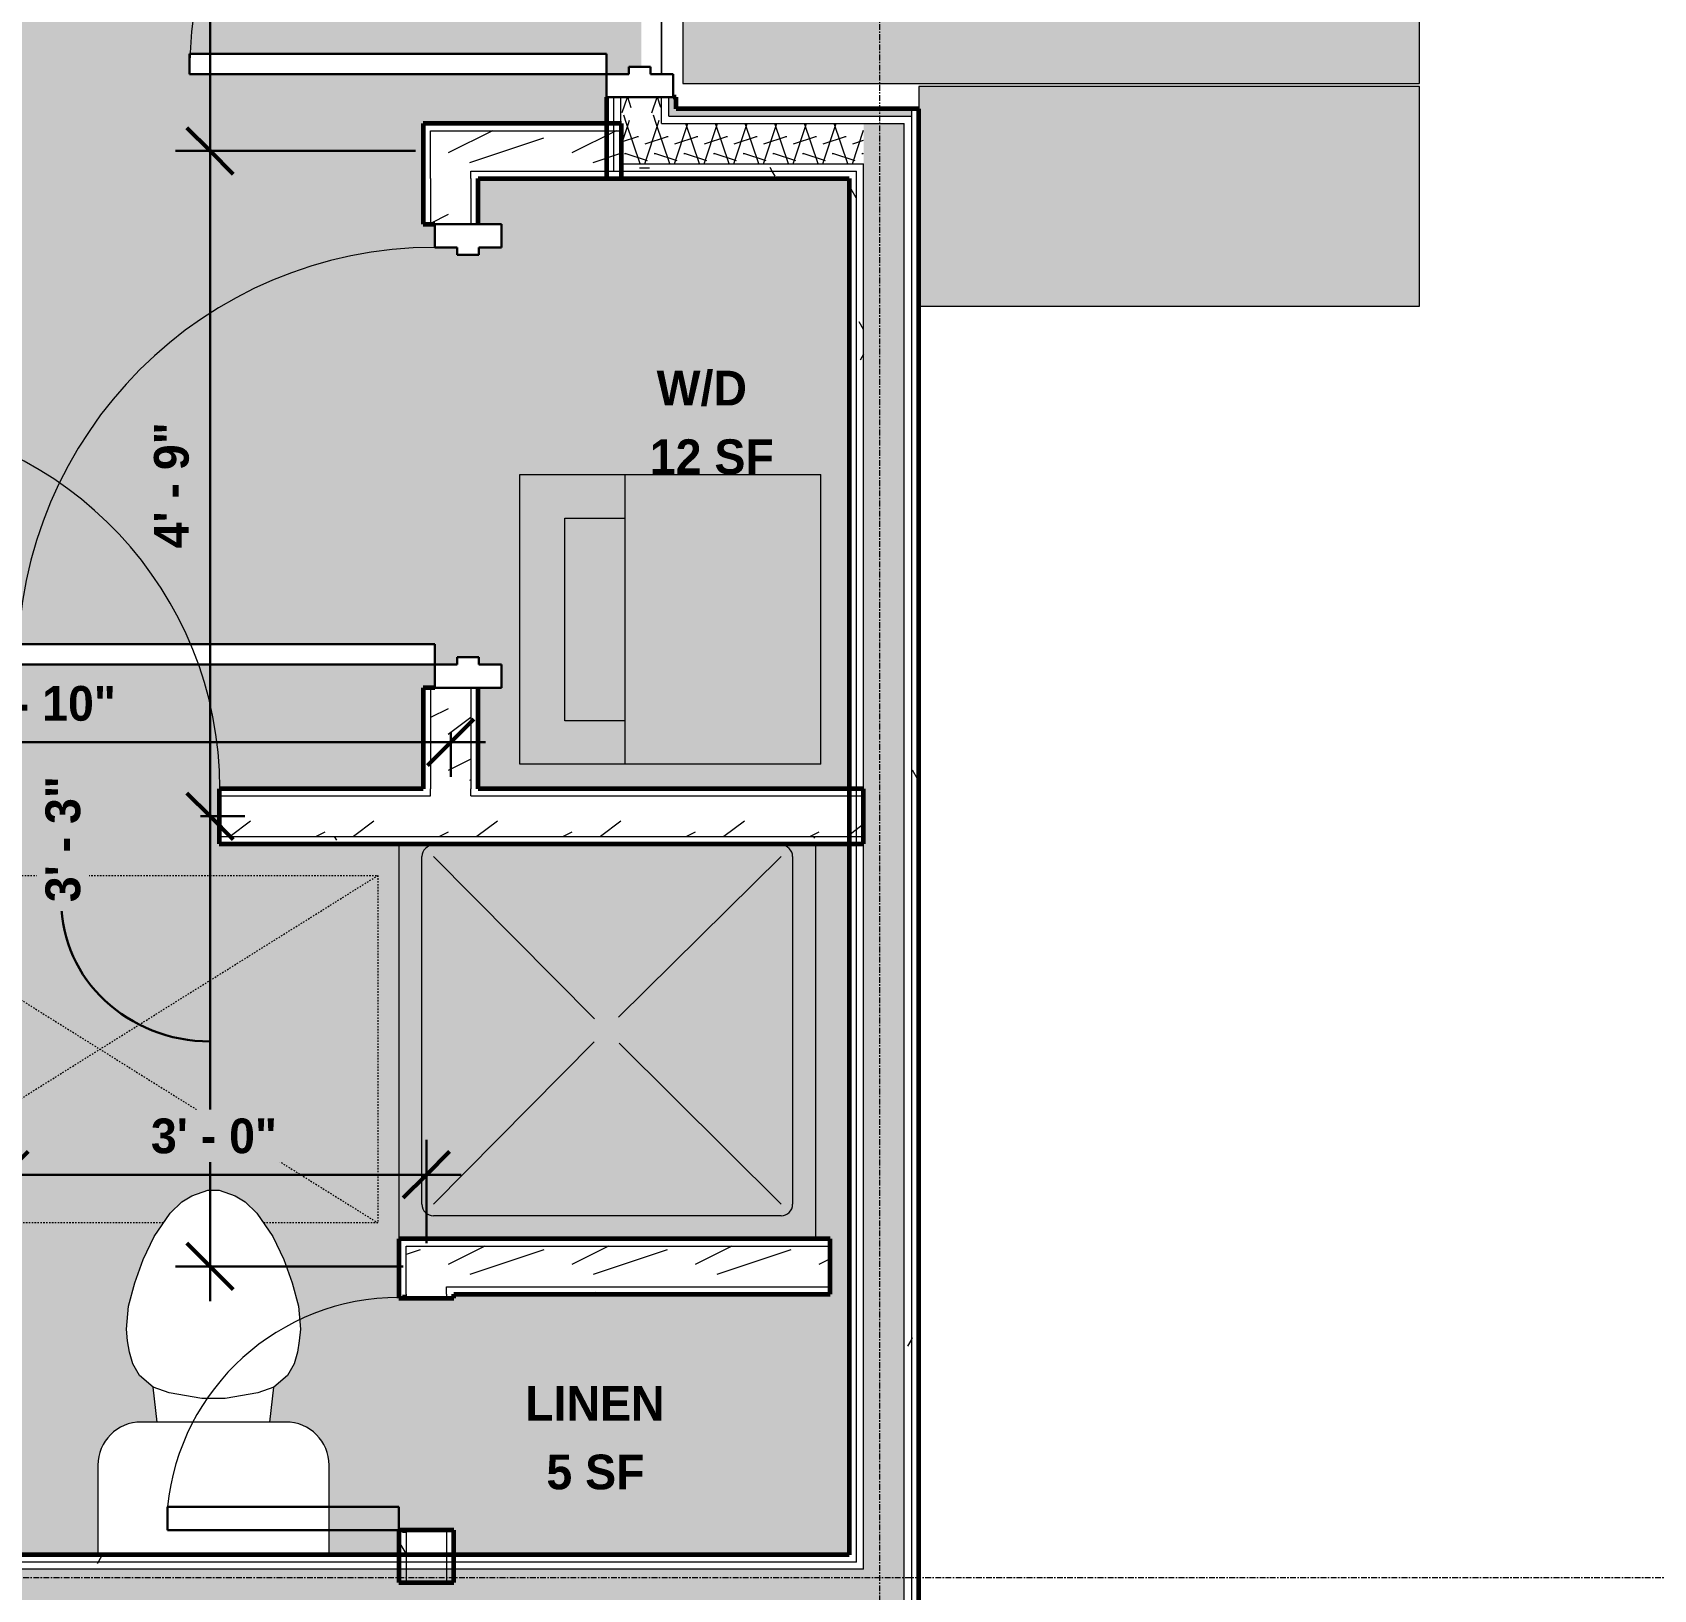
# Model space of a CAD drawing. Header units: inches. Extents: x -4105 to -1989, y 9836 to 11159.
# Drawn here: x -3554.5 to -3414.5, y 10838.2 to 10972.6 of the extents above; entities that cross this region are included whole.
import ezdxf

# ---------------------------------------------------------------- set-up
doc = ezdxf.new("R2010")
doc.units = ezdxf.units.IN
doc.header["$MEASUREMENT"] = 0
doc.linetypes.add('Dash', pattern=[0.25, 0.125, -0.125])
doc.linetypes.add('Grid Line 1_2_', pattern=[0.875, 0.5, -0.125, 0.125, -0.125])
for name, color, linetype, lineweight in [('0-1', 7, 'Continuous', 5), ('0-2', 7, 'Continuous', 9), ('A-ANNO-DIMS-1', 211, 'Continuous', 30), ('A-ANNO-DIMS-64', 211, 'Continuous', 9), ('A-AREA-IDEN', 2, 'Continuous', 9), ('A-AREA-PATT-4', 41, 'Continuous', 9), ('A-DOOR', 31, 'Continuous', 18), ('A-DOOR-1', 31, 'Continuous', 9), ('A-DOOR-2', 31, 'Continuous', 30), ('A-DOOR-FRAM', 31, 'Continuous', 30), ('A-FLOR', 192, 'Continuous', 18), ('A-FLOR-1', 250, 'Continuous', 18), ('A-FLOR-2', 192, 'Continuous', 5), ('A-GENM-HDLN', 13, 'Dash', 9), ('A-WALL', 113, 'Continuous', 18), ('A-WALL-2', 113, 'Continuous', 60), ('A-WALL-PATT-1', 111, 'Continuous', 9), ('I-WALL', 2, 'Continuous', 18), ('I-WALL-1', 2, 'Continuous', 5), ('I-WALL-2', 2, 'Continuous', 60), ('P-SANR-FIXT', 6, 'Continuous', 9), ('S-GRID-1', 1, 'Grid Line 1_2_', 9)]:
    doc.layers.add(name, color=color, linetype=linetype, lineweight=lineweight)
doc.styles.add('Century Gothic_B', font='GOTHICB.TTF', dxfattribs={"height": 3})
doc.dimstyles.new('OD_-_HS_-__1__Tol__', dxfattribs={"dimscale": 12, "dimtxt": 3.132505, "dimasz": 0.333333, "dimexe": 0.25, "dimexo": 0.166667, "dimgap": 0.083333, "dimtad": 1, "dimdec": 0, "dimzin": 3, "dimdsep": 46, "dimlunit": 4, "dimtxsty": 'Century Gothic_B', "dimblk1": 'OBLIQUE', "dimblk2": 'OBLIQUE', "dimsah": 1, "dimcen": 0.09, "dimdle": 0.25, "dimazin": 0, "dimtfac": 1, "dimtdec": 4, "dimtix": 1, "dimtmove": 0, "dimatfit": 3, "dimfxl": 1, "dimtvp": 1, "dimtfill": 1, "dimfrac": 2, "dimtolj": 1, "dimtzin": 0, "dimlwd": 30, "dimlwe": 30, "dimarcsym": 2})
doc.dimstyles.new('OD_-_HS_-__1__Tol___1', dxfattribs={"dimscale": 12, "dimtxt": 3.132505, "dimasz": 0.333333, "dimexe": 0.25, "dimexo": 0.166667, "dimgap": 0.083333, "dimtad": 1, "dimdec": 0, "dimzin": 3, "dimdsep": 46, "dimlunit": 4, "dimtxsty": 'Century Gothic_B', "dimblk1": 'OBLIQUE', "dimblk2": 'OBLIQUE', "dimsah": 1, "dimcen": 0.09, "dimdle": 0.25, "dimazin": 0, "dimtfac": 1, "dimtdec": 4, "dimtix": 1, "dimtmove": 1, "dimatfit": 3, "dimfxl": 1, "dimtvp": 1, "dimtfill": 1, "dimfrac": 2, "dimtolj": 1, "dimtzin": 0, "dimlwd": 30, "dimlwe": 30, "dimarcsym": 2})
pattern_1 = [(0, (0, -1194), (20.48, 5.12), [0.845, -14.515, 0.845, -14.515, -81.92]), (0, (0, -1194), (20.48, 5.12), [-30.72, 0.845, -29.875, 0.845, -14.515, -35.84]), (0, (0, -1194), (20.48, 5.12), [-76.8, 0.845, -9.395, 0.845, -24.755]), (120, (7.68, -1191.44), (-14.67405, 15.1762003), [0.845, -14.515, 0.845, -14.515, -81.92]), (120, (7.68, -1191.44), (-14.67405, 15.1762003), [-30.72, 0.845, -29.875, 0.845, -14.515, -35.84]), (120, (7.68, -1191.44), (-14.67405, 15.1762003), [-76.8, 0.845, -9.395, 0.845, -24.755]), (240, (10.24, -1181.2), (-5.80595, -20.2962003), [0.845, -14.515, 0.845, -14.515, -81.92]), (240, (10.24, -1181.2), (-5.80595, -20.2962003), [-30.72, 0.845, -29.875, 0.845, -14.515, -35.84]), (240, (10.24, -1181.2), (-5.80595, -20.2962003), [-76.8, 0.845, -9.395, 0.845, -24.755])]
pattern_2 = [(216.87, (4.265, -1183.338), (31.9871619, 21.32545714), [5.331, -47.981]), (206.565, (10.662, -1186.536), (-10.662476, -10.6620098), [11.921, -11.921]), (198.435, (10.662, -1191.868), (-21.32449365, -10.6625869), [6.744, -26.974])]
pattern_3 = [(161.57, (0.32, -1193.68), (-2.560496185, -0.000537386), [0, -18.214, 2.022, 0]), (18.43, (-0.32, -1193.68), (-2.560496185, 0.000537386), [0, -18.214, 2.022, 0]), (108.43, (0.32, -1193.68), (1.27922091, -6.400876726), [6.07, -14.166]), (71.57, (-0.32, -1193.68), (1.27922091, 6.400876726), [6.07, -14.166])]

# ---------------------------------------------------------------- blocks, each defined once
blk = doc.blocks.new('Single-Flush - 32_ x 84_-1372863-ENLARGED FLOOR PLAN - 2ND FLOOR PLAN - WEST')
at = {"layer": 'A-DOOR-1'}
blk.add_arc((16, -2.38), 32.07, 180, 266.4241, dxfattribs=at)
at = {"layer": 'A-DOOR-2'}
for p, q in [((14, -2.38), (14, -34.38)), ((16, -2.38), (14, -2.38)), ((16, -2.38), (16, -34.38)), ((16, -34.38), (14, -34.38))]:
    blk.add_line(p, q, dxfattribs=at)
blk = doc.blocks.new('Stacked Washer and Dryer - 26_x25_ - Private-1352637-ENLARGED FLOOR PLAN - 2ND FLOOR PLAN - WEST')
at = {"layer": 'P-SANR-FIXT'}
blk.add_hatch(color=256, dxfattribs=at).paths.add_polyline_path([(26, -12.5), (26, 12.5), (0, 12.5), (0, -12.5)], flags=0)
for p, q in [((0, 12.5), (26, 12.5)), ((0, 12.5), (0, -12.5)), ((16.90625, 12.5), (16.90625, -12.5)), ((26, 12.5), (26, -12.5)), ((16.90625, 8.75), (22.09375, 8.75)), ((22.09375, 8.75), (22.09375, -8.75)), ((22.09375, -8.75), (16.90625, -8.75)), ((26, -12.5), (0, -12.5))]:
    blk.add_line(p, q, dxfattribs=at)
blk = doc.blocks.new('Door-Passage-Single-Flush - 36_ x 80_-1699788-ENLARGED FLOOR PLAN - 2ND FLOOR PLAN - WEST')
at = {"layer": 'A-DOOR-1'}
blk.add_arc((18, -1.625), 36, 180, 270, dxfattribs=at)
at = {"layer": 'A-DOOR-2'}
for p, q in [((16.25, -1.625), (18, -1.625)), ((16.25, -37.625), (16.25, -1.625)), ((18, -1.625), (18, -37.625)), ((18, -37.625), (16.25, -37.625))]:
    blk.add_line(p, q, dxfattribs=at)
at = {"layer": 'A-DOOR-FRAM'}
for p, q in [((-20, 4.125), (-18, 4.125)), ((-20, -1.625), (-20, 4.125)), ((-18, 4.125), (-18, 2.1875)), ((18, 4.125), (20, 4.125)), ((18, 2.1875), (18, 4.125)), ((20, 4.125), (20, -1.625)), ((-18, 2.1875), (-17.375, 2.1875)), ((-17.375, 2.1875), (-17.375, 0.3125)), ((17.375, 2.1875), (18, 2.1875)), ((17.375, 0.3125), (17.375, 2.1875)), ((-18, 0.3125), (-18, -1.625)), ((-17.375, 0.3125), (-18, 0.3125)), ((18, 0.3125), (17.375, 0.3125)), ((18, -1.625), (18, 0.3125)), ((-18, -1.625), (-20, -1.625)), ((20, -1.625), (18, -1.625))]:
    blk.add_line(p, q, dxfattribs=at)
blk = doc.blocks.new('Toilet-Domestic-3D - Toilet-Domestic-3D-V31-ENLARGED FLOOR PLAN - 2ND FLOOR PLAN - WEST')
at = {"layer": 'P-SANR-FIXT'}
for p, q in [((-2.74, 11), (-1.87, 11.5)), ((-1.87, 11.5), (-0.5, 12)), ((-0.5, 12), (0.5, 12)), ((0.5, 12), (1.87, 11.5)), ((1.87, 11.5), (2.74, 11)), ((-5.13, 8), (-3.74, 10)), ((-3.74, 10), (-2.74, 11)), ((2.74, 11), (3.74, 10)), ((3.74, 10), (5.13, 8)), ((-6.06, 6), (-5.13, 8)), ((5.13, 8), (6.06, 6)), ((-6.79, 4), (-6.06, 6)), ((6.06, 6), (6.79, 4)), ((-7.33, 1.99), (-6.79, 4)), ((6.79, 4), (7.33, 1.99)), ((-7.5, 0), (-7.33, 1.99)), ((7.33, 1.99), (7.5, 0)), ((-7.41, -1), (-7.5, 0)), ((-7.24, -2), (-7.41, -1)), ((7.41, -1), (7.24, -2)), ((7.5, 0), (7.41, -1)), ((-6.97, -3), (-7.24, -2)), ((7.24, -2), (6.97, -3)), ((-6.4, -4), (-6.97, -3)), ((-5.21, -5), (-6.4, -4)), ((6.4, -4), (5.21, -5)), ((6.97, -3), (6.4, -4)), ((-3.84, -5.5), (-5.21, -5)), ((-4.86, -8.02), (-5.21, -5)), ((-1, -6), (-3.84, -5.5)), ((3.84, -5.5), (1, -6)), ((5.21, -5), (3.84, -5.5)), ((4.86, -8.02), (5.21, -5)), ((1, -6), (-1, -6)), ((6.25, -8.02), (-6.25, -8.02)), ((-9.98, -11.75), (-9.98, -19.48)), ((9.98, -19.48), (9.98, -11.75))]:
    blk.add_line(p, q, dxfattribs=at)
for centre, start, end in [((-6.25, -11.75), 90, 180), ((6.25, -11.75), 0, 90)]:
    blk.add_arc(centre, 3.73, start, end, dxfattribs=at)
blk = doc.blocks.new('Shower Base-3D - 36_ x 36_-V33-ENLARGED FLOOR PLAN - 2ND FLOOR PLAN - WEST')
at = {"layer": 'P-SANR-FIXT'}
for p, q in [((-18, 16.11), (-18, -18)), ((-15, 16), (15, 16)), ((18, -18), (18, 16.11)), ((-16, -15), (-16, 15)), ((-1.12, 1), (-15, 15)), ((0.97, 1.14), (15, 15)), ((16, 15), (16, -15)), ((-1.13, -0.98), (-15, -15)), ((1.01, -1.11), (15, -15)), ((15, -16), (-15, -16))]:
    blk.add_line(p, q, dxfattribs=at)
for centre, start, end in [((-15, 15), 90, 180), ((15, 15), 360, 90), ((-15, -15), 180, 270), ((15, -15), 270, 0)]:
    blk.add_arc(centre, 1, start, end, dxfattribs=at)
blk = doc.blocks.new('Single-Flush - CLOSET-1720256-ENLARGED FLOOR PLAN - 2ND FLOOR PLAN - WEST')
at = {"layer": 'A-DOOR-1'}
blk.add_arc((10, -2.38), 20.07, 180, 264.2799, dxfattribs=at)
at = {"layer": 'A-DOOR-2'}
for p, q in [((8, -2.38), (8, -22.34)), ((10, -2.38), (8, -2.38)), ((10, -2.38), (10, -22.34)), ((10, -22.34), (8, -22.34))]:
    blk.add_line(p, q, dxfattribs=at)
blk = doc.blocks.new('ADA Clearances - 30_x48_-V9-ENLARGED FLOOR PLAN - 2ND FLOOR PLAN - WEST')
at = {"layer": 'A-GENM-HDLN'}
for p, q in [((15, 24), (-15, -24)), ((-15, 24), (15, -24)), ((-15, -5.48), (-15, 24)), ((-15, 24), (15, 24)), ((15, 24), (15, -24)), ((-15, -24), (-15, -14.12)), ((15, -24), (-15, -24))]:
    blk.add_line(p, q, dxfattribs=at)
blk = doc.blocks.new('DIMBLOCK6-ENLARGED FLOOR PLAN - 2ND FLOOR PLAN - WEST')
at = {"layer": 'A-ANNO-DIMS-64', "lineweight": 50, "transparency": 16777216}
for p, q in [((-3539.14, 10904.94), (-3541.14, 10906.94)), ((-3539.14, 10904.94), (-3537.14, 10902.94)), ((-3539.14, 10866.08), (-3541.14, 10868.08)), ((-3539.14, 10866.08), (-3537.14, 10864.08))]:
    blk.add_line(p, q, dxfattribs=at)
at = {"layer": 'A-ANNO-DIMS-64', "lineweight": 30, "transparency": 16777216}
for p, q in [((-3539.97, 10904.94), (-3536.14, 10904.94)), ((-3539.14, 10904.94), (-3539.97, 10904.94)), ((-3539.14, 10863.08), (-3539.14, 10904.94)), ((-3522.47, 10866.08), (-3542.14, 10866.08)), ((-3539.14, 10866.08), (-3522.47, 10866.08))]:
    blk.add_line(p, q, dxfattribs=at)
blk.add_ellipse((-3539.14, 10897.52), major_axis=(12.84, 0), ratio=0.935828, start_param=3.141593, end_param=4.712389, dxfattribs=at)
at = {"layer": 'A-ANNO-DIMS-64', "color": 0, "lineweight": 30, "transparency": 16777216, "insert": (-3553.36, 10897.52), "char_height": 3, "width": 13.425, "attachment_point": 1, "rotation": 90, "line_spacing_factor": 0.984502, "style": 'Century Gothic_B', "bg_fill": 3, "box_fill_scale": 1.25, "bg_fill_color": 256, "bg_fill_true_color": 13158600, "bg_fill_transparency": 0}
blk.add_mtext('3\' - 3"', dxfattribs=at)
blk = doc.blocks.new('_Oblique')
at = {"color": 0, "linetype": 'ByBlock', "lineweight": -2}
blk.add_line((-0.5, -0.5), (0.5, 0.5), dxfattribs=at)
blk = doc.blocks.new('DIMBLOCK7-ENLARGED FLOOR PLAN - 2ND FLOOR PLAN - WEST')
at = {"layer": 'A-ANNO-DIMS-64', "lineweight": 50, "transparency": 16777216}
for p, q in [((-3539.14, 10962.36), (-3541.14, 10964.36)), ((-3539.14, 10962.36), (-3537.14, 10960.36)), ((-3539.14, 10904.94), (-3541.14, 10906.94)), ((-3539.14, 10904.94), (-3537.14, 10902.94))]:
    blk.add_line(p, q, dxfattribs=at)
at = {"layer": 'A-ANNO-DIMS-64', "lineweight": 30, "transparency": 16777216}
for p, q in [((-3521.4, 10962.36), (-3542.14, 10962.36)), ((-3539.14, 10904.94), (-3539.14, 10962.36)), ((-3539.14, 10962.36), (-3521.4, 10962.36)), ((-3539.97, 10904.94), (-3536.14, 10904.94)), ((-3539.14, 10904.94), (-3539.97, 10904.94))]:
    blk.add_line(p, q, dxfattribs=at)
at = {"layer": 'A-ANNO-DIMS-64', "color": 0, "lineweight": 30, "transparency": 16777216, "insert": (-3543.99, 10928.06), "char_height": 3, "width": 13.425, "attachment_point": 1, "rotation": 90, "line_spacing_factor": 0.984502, "style": 'Century Gothic_B', "bg_fill": 3, "box_fill_scale": 1.25, "bg_fill_color": 256, "bg_fill_true_color": 13158600, "bg_fill_transparency": 0}
blk.add_mtext('4\' - 9"', dxfattribs=at)
blk = doc.blocks.new('DIMBLOCK8-ENLARGED FLOOR PLAN - 2ND FLOOR PLAN - WEST')
at = {"layer": 'A-ANNO-DIMS-64', "lineweight": 50, "transparency": 16777216}
for p, q in [((-3539.14, 11033.19), (-3541.14, 11035.19)), ((-3539.14, 11033.19), (-3537.14, 11031.19)), ((-3539.14, 10962.36), (-3541.14, 10964.36)), ((-3539.14, 10962.36), (-3537.14, 10960.36))]:
    blk.add_line(p, q, dxfattribs=at)
at = {"layer": 'A-ANNO-DIMS-64', "lineweight": 30, "transparency": 16777216}
for p, q in [((-3521.35, 11033.19), (-3542.14, 11033.19)), ((-3539.14, 10962.36), (-3539.14, 11033.19)), ((-3539.14, 11033.19), (-3521.35, 11033.19)), ((-3521.4, 10962.36), (-3542.14, 10962.36)), ((-3539.14, 10962.36), (-3521.4, 10962.36))]:
    blk.add_line(p, q, dxfattribs=at)
at = {"layer": 'A-ANNO-DIMS-64', "color": 0, "lineweight": 30, "transparency": 16777216, "insert": (-3543.99, 10991.01), "char_height": 3, "width": 16.2294, "attachment_point": 1, "rotation": 90, "line_spacing_factor": 0.984502, "style": 'Century Gothic_B', "bg_fill": 3, "box_fill_scale": 1.25, "bg_fill_color": 256, "bg_fill_true_color": 13158600, "bg_fill_transparency": 0}
blk.add_mtext('5\' - 11"', dxfattribs=at)
blk = doc.blocks.new('DIMBLOCK14-ENLARGED FLOOR PLAN - 2ND FLOOR PLAN - WEST')
at = {"layer": 'A-ANNO-DIMS-64', "lineweight": 50, "transparency": 16777216}
for p, q in [((-3588.87, 10911.33), (-3586.87, 10913.33)), ((-3518.37, 10911.33), (-3516.37, 10913.33)), ((-3588.87, 10911.33), (-3590.87, 10909.33)), ((-3518.37, 10911.33), (-3520.37, 10909.33))]:
    blk.add_line(p, q, dxfattribs=at)
at = {"layer": 'A-ANNO-DIMS-64', "lineweight": 30, "transparency": 16777216}
for p, q in [((-3588.87, 10912.16), (-3588.87, 10908.33)), ((-3588.87, 10911.33), (-3588.87, 10912.16)), ((-3588.87, 10911.33), (-3515.37, 10911.33)), ((-3518.37, 10912.16), (-3518.37, 10908.33)), ((-3518.37, 10911.33), (-3518.37, 10912.16))]:
    blk.add_line(p, q, dxfattribs=at)
at = {"layer": 'A-ANNO-DIMS-64', "color": 0, "lineweight": 30, "transparency": 16777216, "insert": (-3560.39, 10916.18), "char_height": 3, "width": 16.2294, "attachment_point": 1, "line_spacing_factor": 0.984502, "style": 'Century Gothic_B', "bg_fill": 3, "box_fill_scale": 1.25, "bg_fill_color": 256, "bg_fill_true_color": 13158600, "bg_fill_transparency": 0}
blk.add_mtext('5\' - 10"', dxfattribs=at)
blk = doc.blocks.new('DIMBLOCK22-ENLARGED FLOOR PLAN - 2ND FLOOR PLAN - WEST')
at = {"layer": 'A-ANNO-DIMS-64', "lineweight": 30, "transparency": 16777216}
for p, q in [((-3556.85, 10867.19), (-3556.85, 10877)), ((-3520.47, 10868.08), (-3520.47, 10877)), ((-3556.85, 10874), (-3517.47, 10874)), ((-3556.85, 10874), (-3556.85, 10867.19)), ((-3520.47, 10874), (-3520.47, 10868.08))]:
    blk.add_line(p, q, dxfattribs=at)
at = {"layer": 'A-ANNO-DIMS-64', "lineweight": 50, "transparency": 16777216}
for p, q in [((-3556.85, 10874), (-3554.85, 10876)), ((-3520.47, 10874), (-3518.47, 10876)), ((-3556.85, 10874), (-3558.85, 10872)), ((-3520.47, 10874), (-3522.47, 10872))]:
    blk.add_line(p, q, dxfattribs=at)
at = {"layer": 'A-ANNO-DIMS-64', "color": 0, "lineweight": 30, "transparency": 16777216, "insert": (-3544.25, 10878.85), "char_height": 3, "width": 13.425, "attachment_point": 1, "line_spacing_factor": 0.984502, "style": 'Century Gothic_B', "bg_fill": 3, "box_fill_scale": 1.25, "bg_fill_color": 256, "bg_fill_true_color": 13158600, "bg_fill_transparency": 0}
blk.add_mtext('3\' - 0"', dxfattribs=at)
blk = doc.blocks.new('CTR - 1st Phase - Shell_rvt-1-ENLARGED FLOOR PLAN - 2ND FLOOR PLAN - WEST')
at = {"layer": 'A-FLOR-1'}
for p, q in [((-3500.17, 10968.99), (-3500.17, 11004.99)), ((-3500.17, 11004.99), (-3500.17, 10968.99))]:
    blk.add_line(p, q, dxfattribs=at)
at = {"layer": 'S-GRID-1'}
for p, q in [((-3481.32, 9836.18), (-3481.32, 11126.32)), ((-1989.4, 10839.19), (-4072.56, 10839.19))]:
    blk.add_line(p, q, dxfattribs=at)
blk = doc.blocks.new('HOLLOW METAL - UNIT DOOR-2058840-ENLARGED FLOOR PLAN - 2ND FLOOR PLAN - WEST')
at = {"layer": 'A-DOOR-1'}
blk.add_arc((18, -3.25), 36, 180, 270, dxfattribs=at)
at = {"layer": 'A-DOOR-2'}
for p, q in [((16.25, -3.25), (18, -3.25)), ((16.25, -39.25), (16.25, -3.25)), ((18, -3.25), (18, -39.25)), ((18, -39.25), (16.25, -39.25))]:
    blk.add_line(p, q, dxfattribs=at)
at = {"layer": 'A-DOOR-FRAM'}
for p, q in [((-20, 2.5), (-18, 2.5)), ((-20, -3.25), (-20, 2.5)), ((-18, 2.5), (-18, 0.5625)), ((18, 2.5), (20, 2.5)), ((18, 0.5625), (18, 2.5)), ((20, 2.5), (20, -3.25)), ((-18, 0.5625), (-17.375, 0.5625)), ((-17.375, 0.5625), (-17.375, -1.3125)), ((17.375, 0.5625), (18, 0.5625)), ((17.375, -1.3125), (17.375, 0.5625)), ((-18, -1.3125), (-18, -3.25)), ((-17.375, -1.3125), (-18, -1.3125)), ((18, -1.3125), (17.375, -1.3125)), ((18, -3.25), (18, -1.3125)), ((-18, -3.25), (-20, -3.25)), ((20, -3.25), (18, -3.25))]:
    blk.add_line(p, q, dxfattribs=at)
blk = doc.blocks.new('CTR - 1st Phase - Unit Layouts_rvt-1-ENLARGED FLOOR PLAN - 2ND FLOOR PLAN - WEST')
at = {"layer": 'A-WALL-PATT-1'}
h = blk.add_hatch(dxfattribs=at)
h.set_pattern_fill('FP_2', color=256, style=0, pattern_type=2)
h.set_pattern_definition(pattern_2)
h.paths.add_polyline_path([(-3503.67, 10960.61), (-3503.62, 10960.61), (-3503.62, 10961.24), (-3503.67, 10961.24), (-3503.62, 10961.29), (-3503.62, 10964.11), (-3520.12, 10964.11), (-3520.12, 10960.61), (-3504.26, 10960.61)], flags=0)
h = blk.add_hatch(dxfattribs=at)
h.set_pattern_fill('FP_2', color=256, style=0, pattern_type=2)
h.set_pattern_definition(pattern_2)
h.paths.add_polyline_path([(-3520.12, 10906.69), (-3516.62, 10906.69), (-3516.62, 10916.03), (-3520.12, 10916.03), (-3520.12, 10907.31)], flags=0)
h.paths.add_polyline_path([(-3520.12, 10956.03), (-3516.62, 10956.03), (-3516.62, 10960.61), (-3520.12, 10960.61), (-3520.12, 10959.99)], flags=0)
h = blk.add_hatch(dxfattribs=at)
h.set_pattern_fill('FP_1', color=256, style=0, pattern_type=2)
h.set_pattern_definition(pattern_1)
h.paths.add_polyline_path([(-3516, 10907.31), (-3516, 10916.03), (-3516.62, 10916.03), (-3516.62, 10907.31)], flags=0)
h.paths.add_polyline_path([(-3516, 10956.03), (-3516, 10959.99), (-3516.62, 10959.99), (-3516.62, 10956.03)], flags=0)
h = blk.add_hatch(dxfattribs=at)
h.set_pattern_fill('FP_1', color=256, style=0, pattern_type=2)
h.set_pattern_definition(pattern_1)
h.paths.add_polyline_path([(-3620, 10906.69), (-3619.37, 10906.69), (-3619.37, 10907.31), (-3644, 10907.31), (-3644, 10906.69), (-3641.66, 10906.69)], flags=0)
h.paths.add_polyline_path([(-3615.87, 10906.69), (-3590.62, 10906.69), (-3590.62, 10907.31), (-3615.87, 10907.31)], flags=0)
h.paths.add_polyline_path([(-3570.37, 10906.69), (-3570.37, 10907.31), (-3587.12, 10907.31), (-3587.12, 10906.69), (-3580.59, 10906.69)], flags=0)
h.paths.add_polyline_path([(-3492.91, 10906.69), (-3483.97, 10906.71), (-3483.97, 10907.31), (-3516.62, 10907.31), (-3516.62, 10906.69), (-3495.37, 10906.69)], flags=0)
h.paths.add_polyline_path([(-3520.12, 10906.69), (-3520.12, 10907.31), (-3538.37, 10907.31), (-3538.37, 10906.69), (-3520.37, 10906.69)], flags=0)
h = blk.add_hatch(dxfattribs=at)
h.set_pattern_fill('FP_2', color=256, style=0, pattern_type=2)
h.set_pattern_definition(pattern_2)
h.paths.add_polyline_path([(-3644, 10903.19), (-3570.37, 10903.19), (-3570.37, 10906.69), (-3644.62, 10906.67), (-3644.62, 10903.19)], flags=0)
h.paths.add_polyline_path([(-3519.52, 10903.19), (-3482.72, 10903.19), (-3482.72, 10906.69), (-3538.37, 10906.69), (-3538.37, 10903.19)], flags=0)
h = blk.add_hatch(dxfattribs=at)
h.set_pattern_fill('FP_1', color=256, style=0, pattern_type=2)
h.set_pattern_definition(pattern_1)
h.paths.add_polyline_path([(-3644.62, 10902.56), (-3619.37, 10902.56), (-3619.37, 10903.19), (-3648.12, 10903.19), (-3648.12, 10902.56), (-3648.09, 10902.56)], flags=0)
h.paths.add_polyline_path([(-3615.87, 10902.56), (-3570.37, 10902.56), (-3570.37, 10903.19), (-3615.87, 10903.19)], flags=0)
h.paths.add_polyline_path([(-3483.97, 10902.56), (-3483.97, 10903.19), (-3538.37, 10903.19), (-3538.37, 10902.56), (-3486.41, 10902.56)], flags=0)
h = blk.add_hatch(dxfattribs=at)
h.set_pattern_fill('FP_1', color=256, style=0, pattern_type=2)
h.set_pattern_definition(pattern_1)
h.paths.add_polyline_path([(-3522.22, 10841.19), (-3522.22, 10843.33), (-3522.85, 10843.33), (-3522.85, 10841.19), (-3522.52, 10841.19)], flags=0)
h.paths.add_polyline_path([(-3522.22, 10863.33), (-3522.22, 10867.83), (-3522.85, 10867.83), (-3522.85, 10863.33)], flags=0)
h = blk.add_hatch(dxfattribs=at)
h.set_pattern_fill('FP_2', color=256, style=0, pattern_type=2)
h.set_pattern_definition(pattern_2)
h.paths.add_polyline_path([(-3518.72, 10864.33), (-3485.6, 10864.33), (-3485.6, 10867.83), (-3522.22, 10867.83), (-3522.22, 10864.33), (-3519.52, 10864.33)], flags=0)
h = blk.add_hatch(dxfattribs=at)
h.set_pattern_fill('FP_2', color=256, style=0, pattern_type=2)
h.set_pattern_definition(pattern_2)
h.paths.add_polyline_path([(-3519.52, 10841.19), (-3518.72, 10841.19), (-3518.72, 10843.33), (-3522.22, 10843.33), (-3522.22, 10841.19), (-3520.57, 10841.19)], flags=0)
h.paths.add_polyline_path([(-3518.72, 10863.33), (-3518.72, 10864.33), (-3522.22, 10864.33), (-3522.22, 10863.33), (-3519.52, 10863.33)], flags=0)
h = blk.add_hatch(dxfattribs=at)
h.set_pattern_fill('FP_1', color=256, style=0, pattern_type=2)
h.set_pattern_definition(pattern_1)
h.paths.add_polyline_path([(-3518.1, 10863.7), (-3485.6, 10863.7), (-3485.6, 10864.33), (-3518.72, 10864.33), (-3518.72, 10863.7)], flags=0)
at = {"layer": 'A-WALL'}
for p, q in [((-3520.12, 10964.11), (-3503.62, 10964.11)), ((-3520.12, 10960.61), (-3520.12, 10964.11)), ((-3520.12, 10959.99), (-3520.12, 10960.61)), ((-3516.62, 10960.61), (-3503.62, 10960.61)), ((-3516.62, 10959.99), (-3516.62, 10960.61)), ((-3520.12, 10959.99), (-3520.12, 10956.03)), ((-3516.62, 10959.99), (-3516.62, 10956.03)), ((-3520.12, 10916.03), (-3520.12, 10907.31)), ((-3516.62, 10916.03), (-3516.62, 10907.31)), ((-3520.12, 10906.69), (-3520.12, 10907.31)), ((-3516.62, 10906.69), (-3516.62, 10907.31)), ((-3538.37, 10906.69), (-3520.12, 10906.69)), ((-3516.62, 10906.69), (-3482.72, 10906.69)), ((-3538.37, 10903.19), (-3482.72, 10903.19)), ((-3522.22, 10867.83), (-3485.6, 10867.83)), ((-3522.22, 10864.33), (-3522.22, 10867.83)), ((-3522.22, 10863.7), (-3522.22, 10864.33)), ((-3522.22, 10863.7), (-3522.22, 10863.33)), ((-3518.72, 10864.33), (-3485.6, 10864.33)), ((-3518.72, 10863.7), (-3518.72, 10864.33)), ((-3518.72, 10863.7), (-3518.72, 10863.33)), ((-3522.22, 10843.33), (-3522.22, 10838.81)), ((-3518.72, 10843.33), (-3518.72, 10838.81))]:
    blk.add_line(p, q, dxfattribs=at)
at = {"layer": 'A-WALL-2'}
for p, q in [((-3503.62, 10964.74), (-3520.75, 10964.74)), ((-3520.75, 10964.74), (-3520.75, 10964.11)), ((-3503.62, 10959.99), (-3503.62, 10964.74)), ((-3520.75, 10964.11), (-3520.75, 10959.99)), ((-3520.75, 10959.99), (-3520.75, 10956.03)), ((-3516, 10959.99), (-3503.62, 10959.99)), ((-3516, 10956.03), (-3516, 10959.99)), ((-3520.75, 10956.03), (-3519.75, 10956.03)), ((-3519.75, 10916.03), (-3520.75, 10916.03)), ((-3520.75, 10916.03), (-3520.75, 10907.31)), ((-3516, 10907.31), (-3516, 10916.03)), ((-3520.75, 10907.31), (-3538.37, 10907.31)), ((-3538.37, 10907.31), (-3538.37, 10902.56)), ((-3482.72, 10907.31), (-3516, 10907.31)), ((-3482.72, 10902.56), (-3482.72, 10907.31)), ((-3538.37, 10902.56), (-3482.72, 10902.56)), ((-3485.6, 10868.45), (-3522.85, 10868.45)), ((-3522.85, 10868.45), (-3522.85, 10867.83)), ((-3522.85, 10867.83), (-3522.85, 10863.7)), ((-3485.6, 10863.7), (-3485.6, 10868.45)), ((-3522.85, 10863.7), (-3522.85, 10863.33)), ((-3518.1, 10863.7), (-3485.6, 10863.7)), ((-3518.1, 10863.33), (-3518.1, 10863.7)), ((-3522.85, 10863.33), (-3518.1, 10863.33)), ((-3518.1, 10843.33), (-3522.85, 10843.33)), ((-3522.85, 10843.33), (-3522.85, 10838.81)), ((-3518.1, 10838.81), (-3518.1, 10843.33)), ((-3522.85, 10838.81), (-3518.1, 10838.81))]:
    blk.add_line(p, q, dxfattribs=at)
at = {"layer": '0-2'}
for name, p, rotation in [('Door-Passage-Single-Flush - 36_ x 80_-1699788-ENLARGED FLOOR PLAN - 2ND FLOOR PLAN - WEST', (-3518.12, 10936.03), 270.000000000028), ('Single-Flush - 32_ x 84_-1372863-ENLARGED FLOOR PLAN - 2ND FLOOR PLAN - WEST', (-3554.37, 10904.94), 180), ('Stacked Washer and Dryer - 26_x25_ - Private-1352637-ENLARGED FLOOR PLAN - 2ND FLOOR PLAN - WEST', (-3486.41, 10921.92), 180), ('ADA Clearances - 30_x48_-V9-ENLARGED FLOOR PLAN - 2ND FLOOR PLAN - WEST', (-3548.65, 10884.83), 89.9999999999678), ('Single-Flush - CLOSET-1720256-ENLARGED FLOOR PLAN - 2ND FLOOR PLAN - WEST', (-3520.47, 10853.33), 269.9999999999703)]:
    blk.add_blockref(name, p, dxfattribs=dict(at, rotation=rotation))
for name, p in [('Shower Base-3D - 36_ x 36_-V33-ENLARGED FLOOR PLAN - 2ND FLOOR PLAN - WEST', (-3504.85, 10886.45)), ('Toilet-Domestic-3D - Toilet-Domestic-3D-V31-ENLARGED FLOOR PLAN - 2ND FLOOR PLAN - WEST', (-3538.85, 10860.67))]:
    blk.add_blockref(name, p, dxfattribs=at)
at = {"layer": 'A-AREA-IDEN', "char_height": 3, "attachment_point": 1, "style": 'Century Gothic_B'}
for s, insert, width in [('W/D', (-3500.59, 10943.39), 10.1), ('12 SF', (-3501.18, 10937.47), 11.514), ('LINEN', (-3511.94, 10855.76), 13.332), ('5 SF', (-3510.11, 10849.84), 8.888)]:
    blk.add_mtext(s, dxfattribs=dict(at, insert=insert, width=width))
at = {"layer": 'A-ANNO-DIMS-1'}
dim = blk.add_linear_dim(base=(-3539.14, 10904.94), p1=(-3520.47, 10866.08), p2=(-3541.97, 10904.94), angle=90, dimstyle='OD_-_HS_-__1__Tol___1', override={"dimpost": '<>', "dimfxl": 44.414342}, dxfattribs=at)
dim.commit()
dim.dimension.update_dxf_attribs({"geometry": 'DIMBLOCK6-ENLARGED FLOOR PLAN - 2ND FLOOR PLAN - WEST', "text_midpoint": (-3551.36, 10904.23), "dimtype": 160, "text_rotation": 90})
dim = blk.add_linear_dim(base=(-3539.14, 10962.36), p1=(-3541.97, 10904.94), p2=(-3519.4, 10962.36), angle=90, dimstyle='OD_-_HS_-__1__Tol__', override={"dimpost": '<>', "dimfxl": 61.702708}, dxfattribs=at)
dim.commit()
dim.dimension.update_dxf_attribs({"geometry": 'DIMBLOCK7-ENLARGED FLOOR PLAN - 2ND FLOOR PLAN - WEST', "text_midpoint": (-3541.72, 10933.65)})
dim = blk.add_linear_dim(base=(-3520.47, 10874), p1=(-3556.85, 10865.19), p2=(-3520.47, 10866.08), dimstyle='OD_-_HS_-__1__Tol__', override={"dimpost": '<>', "dimfxl": 36.385786}, dxfattribs=at)
dim.commit()
dim.dimension.update_dxf_attribs({"geometry": 'DIMBLOCK22-ENLARGED FLOOR PLAN - 2ND FLOOR PLAN - WEST', "text_midpoint": (-3538.66, 10876.58)})
dim = blk.add_linear_dim(base=(-3539.14, 11033.19), p1=(-3519.4, 10962.36), p2=(-3519.35, 11033.19), angle=90, dimstyle='OD_-_HS_-__1__Tol__', override={"dimpost": '<>', "dimfxl": 70.825018}, dxfattribs=at)
dim.commit()
dim.dimension.update_dxf_attribs({"geometry": 'DIMBLOCK8-ENLARGED FLOOR PLAN - 2ND FLOOR PLAN - WEST', "text_midpoint": (-3541.68, 10997.78)})
dim = blk.add_linear_dim(base=(-3518.3737367, 10911.3310362), p1=(-3588.8737366, 10914.1594633), p2=(-3518.3737367, 10914.1594633), dimstyle='OD_-_HS_-__1__Tol__', override={"dimpost": '<>', "dimfxl": 70.5}, dxfattribs=at)
dim.commit()
dim.dimension.update_dxf_attribs({"geometry": 'DIMBLOCK14-ENLARGED FLOOR PLAN - 2ND FLOOR PLAN - WEST', "text_midpoint": (-3553.6237367, 10913.906495)})

msp = doc.modelspace()

# ---------------------------------------------------------------- block references
at = {"layer": '0-1'}
msp.add_blockref('CTR - 1st Phase - Unit Layouts_rvt-1-ENLARGED FLOOR PLAN - 2ND FLOOR PLAN - WEST', (0, 0), dxfattribs=at)

# ---------------------------------------------------------------- next in the draw order: hatches: boundary and pattern name
at = {"layer": 'A-AREA-PATT-4'}
h = msp.add_hatch(color=256, dxfattribs=at)
h.paths.add_polyline_path([(-3519.75, 10918.03), (-3555.75, 10918.03), (-3555.75, 10919.78), (-3519.75, 10919.78)], flags=0)
h.paths.add_polyline_path([(-3504.92, 10968.99), (-3540.92, 10968.99), (-3540.92, 10970.74), (-3504.92, 10970.74)], flags=0)
h.paths.add_polyline_path([(-3485.6, 10841.19), (-3483.97, 10841.19), (-3483.97, 10902.56), (-3538.37, 10902.56), (-3538.37, 10907.31), (-3520.75, 10907.31), (-3520.75, 10916.03), (-3519.75, 10916.03), (-3519.75, 10918.03), (-3517.81, 10918.03), (-3517.81, 10918.65), (-3515.94, 10918.65), (-3515.94, 10918.03), (-3514, 10918.03), (-3514, 10916.03), (-3516, 10916.03), (-3516, 10907.31), (-3483.97, 10907.31), (-3483.97, 10959.99), (-3516, 10959.99), (-3516, 10956.03), (-3514, 10956.03), (-3514, 10954.03), (-3515.94, 10954.03), (-3515.94, 10953.4), (-3517.81, 10953.4), (-3517.81, 10954.03), (-3519.75, 10954.03), (-3519.75, 10956.03), (-3520.75, 10956.03), (-3520.75, 10964.74), (-3504.92, 10964.74), (-3504.92, 10968.99), (-3502.99, 10968.99), (-3502.99, 10969.61), (-3501.92, 10969.61), (-3501.92, 11004.36), (-3502.99, 11004.36), (-3502.99, 11004.99), (-3504.92, 11004.99), (-3504.92, 11033.19), (-3517.35, 11033.19), (-3517.35, 11061.83), (-3578.97, 11061.83), (-3578.97, 11041.19), (-3577.49, 11041.17), (-3577.41, 11041.13), (-3577.35, 11040.99), (-3577.33, 11040.1), (-3577.1, 11040.1), (-3577.1, 11037.47), (-3576.85, 11037.47), (-3576.85, 11036.88), (-3577.1, 11036.88), (-3577.1, 11036.29), (-3576.85, 11036.29), (-3576.85, 11035.7), (-3577.1, 11035.7), (-3577.1, 11035.11), (-3576.85, 11035.11), (-3576.85, 11034.52), (-3577.1, 11034.52), (-3577.1, 11033.93), (-3576.85, 11033.93), (-3576.85, 11033.34), (-3577.1, 11033.34), (-3577.1, 11023.98), (-3576.85, 11023.98), (-3576.85, 11022.01), (-3577.1, 11022.01), (-3577.1, 11018.28), (-3577.35, 11018.28), (-3577.36, 11017.34), (-3577.41, 11017.25), (-3577.55, 11017.19), (-3578.97, 11017.19), (-3578.97, 11014.59), (-3614.97, 11014.59), (-3614.97, 11022.14), (-3622.05, 11022.14), (-3622.05, 11038.64), (-3614.97, 11038.64), (-3614.97, 11051.26), (-3622.05, 11051.26), (-3622.05, 11061.83), (-3851.85, 11061.83), (-3851.85, 10972.59), (-3709.8, 10972.59), (-3709.8, 10967.84), (-3851.85, 10967.84), (-3851.85, 10937.53), (-3824.32, 10937.53), (-3824.32, 10938.83), (-3819.57, 10938.83), (-3819.57, 10932.78), (-3851.85, 10932.78), (-3851.85, 10841.19), (-3620, 10841.19), (-3620, 10865.56), (-3615.25, 10865.56), (-3615.25, 10865.19), (-3556.85, 10865.19), (-3556.85, 10841.19), (-3548.82, 10841.19), (-3548.82, 10848.92), (-3548.7, 10849.88), (-3548.33, 10850.78), (-3547.73, 10851.55), (-3546.96, 10852.14), (-3546.06, 10852.51), (-3545.1, 10852.64), (-3543.71, 10852.64), (-3544.06, 10855.67), (-3545.25, 10856.67), (-3545.82, 10857.67), (-3546.09, 10858.72), (-3546.26, 10859.67), (-3546.35, 10860.67), (-3546.17, 10862.66), (-3545.64, 10864.67), (-3544.91, 10866.67), (-3543.98, 10868.67), (-3542.59, 10870.67), (-3541.59, 10871.67), (-3540.72, 10872.17), (-3539.35, 10872.67), (-3538.35, 10872.67), (-3536.97, 10872.17), (-3536.11, 10871.67), (-3535.11, 10870.67), (-3533.72, 10868.67), (-3532.79, 10866.67), (-3532.06, 10864.67), (-3531.52, 10862.66), (-3531.35, 10860.67), (-3531.44, 10859.67), (-3531.61, 10858.67), (-3531.88, 10857.67), (-3532.45, 10856.67), (-3533.64, 10855.67), (-3533.99, 10852.64), (-3532.6, 10852.64), (-3531.63, 10852.51), (-3530.74, 10852.14), (-3529.96, 10851.55), (-3529.37, 10850.78), (-3529, 10849.88), (-3528.87, 10848.92), (-3528.87, 10841.19), (-3522.85, 10841.19), (-3522.85, 10843.33), (-3518.1, 10843.33), (-3518.1, 10841.19), (-3488.99, 10841.19)], flags=0)
h.paths.add_polyline_path([(-3786.43, 10843.38), (-3786.43, 10923.38), (-3708.43, 10923.38), (-3708.43, 10843.38), (-3763.8, 10843.38)], flags=0)
h.paths.add_polyline_path([(-3706.5, 10843.88), (-3706.5, 10861.88), (-3688.5, 10861.88), (-3688.5, 10843.88)], flags=0)
h.paths.add_polyline_path([(-3808.43, 10843.88), (-3808.43, 10861.88), (-3790.43, 10861.88), (-3790.43, 10843.88)], flags=0)
h.paths.add_polyline_path([(-3519.52, 10863.33), (-3522.85, 10863.33), (-3522.85, 10868.45), (-3485.6, 10868.45), (-3485.6, 10863.7), (-3518.1, 10863.7), (-3518.1, 10863.33), (-3518.72, 10863.33)], flags=0)
h.paths.add_polyline_path([(-3615.87, 10899.56), (-3620, 10899.56), (-3620, 10902.56), (-3648.75, 10902.56), (-3648.75, 10913.46), (-3649.5, 10913.46), (-3649.5, 10915.96), (-3648.75, 10915.96), (-3648.75, 10938.21), (-3647.37, 10938.21), (-3647.37, 10958.21), (-3648.75, 10958.21), (-3648.75, 10958.46), (-3649.5, 10958.46), (-3649.5, 10960.96), (-3648.75, 10960.96), (-3648.75, 10967.84), (-3673.8, 10967.84), (-3673.8, 10972.59), (-3586.5, 10972.59), (-3586.5, 10960.96), (-3585.75, 10960.96), (-3585.75, 10958.46), (-3586.5, 10958.46), (-3586.5, 10936.21), (-3587.87, 10936.21), (-3587.87, 10916.21), (-3586.5, 10916.21), (-3586.5, 10915.96), (-3585.75, 10915.96), (-3585.75, 10913.46), (-3586.5, 10913.46), (-3586.5, 10907.31), (-3570.37, 10907.31), (-3570.37, 10902.56), (-3615.25, 10902.56), (-3615.25, 10899.56)], flags=0)
h.paths.add_polyline_path([(-3644, 10907.31), (-3620, 10907.31), (-3620, 10967.84), (-3644, 10967.84), (-3644, 10960.96), (-3643.25, 10960.96), (-3643.25, 10958.46), (-3644, 10958.46), (-3644, 10958.21), (-3646, 10958.21), (-3646, 10936.21), (-3647.37, 10936.21), (-3647.37, 10916.21), (-3644, 10916.21), (-3644, 10915.96), (-3643.25, 10915.96), (-3643.25, 10913.46), (-3644, 10913.46), (-3644, 10911.83)], flags=0)
h.paths.add_polyline_path([(-3615.25, 10907.31), (-3591.25, 10907.31), (-3591.25, 10913.46), (-3592, 10913.46), (-3592, 10915.96), (-3591.25, 10915.96), (-3591.25, 10916.21), (-3589.25, 10916.21), (-3589.25, 10938.21), (-3587.87, 10938.21), (-3587.87, 10958.21), (-3591.25, 10958.21), (-3591.25, 10958.46), (-3592, 10958.46), (-3592, 10960.96), (-3591.25, 10960.96), (-3591.25, 10967.84), (-3615.25, 10967.84), (-3615.25, 10911.83)], flags=0)
h.paths.add_polyline_path([(-3500.17, 10909.42), (-3512.41, 10909.42), (-3512.41, 10934.42), (-3486.41, 10934.42), (-3486.41, 10909.42), (-3495.59, 10909.42)], flags=0)
h.paths.add_polyline_path([(-3826.22, 10939.58), (-3851.47, 10939.58), (-3851.47, 10967.58), (-3826.22, 10967.58), (-3826.22, 10966.58), (-3825.72, 10966.56), (-3825.72, 10965.83), (-3826.22, 10965.83), (-3826.22, 10949.58), (-3825.72, 10949.57), (-3825.72, 10949.08), (-3826.22, 10949.08)], flags=0)
h.paths.add_polyline_path([(-3763.8, 11022.79), (-3802.9, 11022.79), (-3802.9, 11057.79), (-3796.9, 11057.79), (-3796.9, 11058.79), (-3724.9, 11058.79), (-3724.9, 11057.79), (-3718.9, 11057.79), (-3718.9, 11022.79)], flags=0)
h.paths.add_polyline_path([(-3483.97, 11033.19), (-3483.97, 11061.83), (-3487.35, 11061.83), (-3487.35, 11033.19)], flags=0)
at = {"layer": 'A-FLOR-2'}
h = msp.add_hatch(color=256, dxfattribs=at)
h.paths.add_polyline_path([(-3458.45, 10948.97), (-3434.72, 10948.97), (-3434.72, 10967.92), (-3477.97, 10967.92), (-3477.97, 10948.97), (-3468.59, 10948.97)], flags=0)
h.paths.add_polyline_path([(-3434.72, 10968.17), (-3434.72, 11006.32), (-3498.33, 11006.32), (-3498.33, 10968.17), (-3458.45, 10968.17)], flags=0)
h.paths.add_polyline_path([(-3434.72, 11006.57), (-3434.72, 11025.52), (-3498.33, 11025.52), (-3498.33, 11006.57), (-3453.24, 11006.57)], flags=0)
at = {"layer": 'A-WALL-PATT-1'}
h = msp.add_hatch(dxfattribs=at)
h.set_pattern_fill('FP_4', color=256, style=0, pattern_type=2)
h.set_pattern_definition(pattern_3)
h.paths.add_polyline_path([(-3503.62, 10964.74), (-3500.17, 10964.74), (-3500.17, 10966.99), (-3503.67, 10966.99), (-3503.67, 10964.74)], flags=0)
h.paths.add_polyline_path([(-3501.11, 11006.99), (-3500.17, 11006.99), (-3500.17, 11028.44), (-3503.67, 11028.44), (-3503.67, 11006.99), (-3502.99, 11006.99)], flags=0)
h = msp.add_hatch(dxfattribs=at)
h.set_pattern_fill('FP_1', color=256, style=0, pattern_type=2)
h.set_pattern_definition(pattern_1)
h.paths.add_polyline_path([(-3478.6, 10710.39), (-3478.35, 10710.39), (-3478.35, 10710.76), (-3477.97, 10710.39), (-3477.97, 10965.99), (-3478.6, 10965.99), (-3478.6, 10711.01)], flags=0)
h = msp.add_hatch(dxfattribs=at)
h.set_pattern_fill('FP_4', color=256, style=0, pattern_type=2)
h.set_pattern_definition(pattern_3)
h.paths.add_polyline_path([(-3482.72, 10961.24), (-3482.72, 10964.74), (-3503.67, 10964.74), (-3503.67, 10964.11), (-3503.62, 10964.11), (-3503.62, 10961.29), (-3503.67, 10961.24), (-3483.35, 10961.24)], flags=0)
h = msp.add_hatch(dxfattribs=at)
h.set_pattern_fill('FP_4', color=256, style=0, pattern_type=2)
h.set_pattern_definition(pattern_3)
h.paths.add_polyline_path([(-3482.71, 10711.64), (-3479.22, 10711.64), (-3479.22, 10964.74), (-3482.72, 10964.74), (-3482.72, 10711.64)], flags=0)
h = msp.add_hatch(dxfattribs=at)
h.set_pattern_fill('FP_1', color=256, style=0, pattern_type=2)
h.set_pattern_definition(pattern_1)
h.paths.add_polyline_path([(-3478.6, 10711.01), (-3478.6, 10965.36), (-3479.22, 10965.36), (-3479.22, 10711.01)], flags=0)
h = msp.add_hatch(dxfattribs=at)
h.set_pattern_fill('FP_1', color=256, style=0, pattern_type=2)
h.set_pattern_definition(pattern_1)
h.paths.add_polyline_path([(-3483.97, 10959.99), (-3483.97, 10960.61), (-3504.3, 10960.61), (-3504.92, 10959.99), (-3488.99, 10959.99)], flags=0)
h = msp.add_hatch(dxfattribs=at)
h.set_pattern_fill('FP_1', color=256, style=0, pattern_type=2)
h.set_pattern_definition(pattern_1)
h.paths.add_polyline_path([(-3483.35, 10960.61), (-3483.35, 10961.24), (-3503.62, 10961.24), (-3503.62, 10960.61), (-3483.97, 10960.61)], flags=0)
h = msp.add_hatch(dxfattribs=at)
h.set_pattern_fill('FP_1', color=256, style=0, pattern_type=2)
h.set_pattern_definition(pattern_1)
h.paths.add_polyline_path([(-3483.97, 10715.76), (-3483.35, 10715.76), (-3483.35, 10769.69), (-3483.97, 10769.69), (-3483.97, 10716.39)], flags=0)
h.paths.add_polyline_path([(-3483.35, 10773.19), (-3483.35, 10835.81), (-3483.97, 10835.81), (-3483.97, 10773.19), (-3483.65, 10773.19)], flags=0)
h.paths.add_polyline_path([(-3483.35, 10840.56), (-3483.35, 10903.19), (-3483.97, 10903.19), (-3483.97, 10840.56)], flags=0)
h.paths.add_polyline_path([(-3483.63, 10906.69), (-3483.35, 10906.69), (-3483.35, 10960.61), (-3483.97, 10960.61), (-3483.97, 10906.69)], flags=0)
h = msp.add_hatch(dxfattribs=at)
h.set_pattern_fill('FP_1', color=256, style=0, pattern_type=2)
h.set_pattern_definition(pattern_1)
h.paths.add_polyline_path([(-3483.35, 10715.14), (-3482.72, 10715.14), (-3482.72, 10769.69), (-3483.35, 10769.69), (-3483.35, 10715.14)], flags=0)
h.paths.add_polyline_path([(-3483.02, 10773.19), (-3482.72, 10773.19), (-3482.72, 10836.44), (-3483.35, 10836.44), (-3483.35, 10773.19)], flags=0)
h.paths.add_polyline_path([(-3483.35, 10839.94), (-3482.72, 10839.94), (-3482.72, 10903.19), (-3483.35, 10903.19), (-3483.35, 10840.56)], flags=0)
h.paths.add_polyline_path([(-3483.35, 10906.69), (-3482.72, 10906.69), (-3482.72, 10961.24), (-3483.35, 10961.24), (-3483.35, 10911.83)], flags=0)
h = msp.add_hatch(dxfattribs=at)
h.set_pattern_fill('FP_1', color=256, style=0, pattern_type=2)
h.set_pattern_definition(pattern_1)
h.paths.add_polyline_path([(-3852.47, 10840.56), (-3483.97, 10840.56), (-3483.97, 10841.19), (-3852.47, 10841.19)], flags=0)
h = msp.add_hatch(dxfattribs=at)
h.set_pattern_fill('FP_1', color=256, style=0, pattern_type=2)
h.set_pattern_definition(pattern_1)
h.paths.add_polyline_path([(-3851.85, 10839.94), (-3483.35, 10839.94), (-3483.35, 10840.56), (-3852.47, 10840.56), (-3852.47, 10839.94)], flags=0)
h = msp.add_hatch(dxfattribs=at)
h.set_pattern_fill('FP_4', color=256, style=0, pattern_type=2)
h.set_pattern_definition(pattern_3)
h.paths.add_polyline_path([(-3519.52, 10836.44), (-3482.72, 10836.44), (-3482.72, 10839.94), (-3852.47, 10839.94), (-3852.47, 10836.44), (-3550.06, 10836.44)], flags=0)
at = {"layer": 'I-WALL'}
msp.add_hatch(color=256, dxfattribs=at).paths.add_polyline_path([(-3478.6, 10965.36), (-3478.6, 10965.99), (-3499.55, 10965.99), (-3499.55, 10965.36), (-3478.84, 10965.36)], flags=0)
at = {"layer": 'I-WALL-1'}
h = msp.add_hatch(color=256, dxfattribs=at)
h.paths.add_polyline_path([(-3499.55, 10965.99), (-3498.92, 10965.99), (-3498.92, 10966.99), (-3499.55, 10966.99)], flags=0)
h.paths.add_polyline_path([(-3499.55, 11006.99), (-3498.92, 11006.99), (-3498.92, 11027.19), (-3499.55, 11027.19), (-3499.55, 11012.66)], flags=0)

# ---------------------------------------------------------------- next in the draw order: linework, layer by layer
at = {"layer": 'A-FLOR'}
for p, q in [((-3498.33, 11006.32), (-3498.33, 10968.17)), ((-3434.72, 10968.17), (-3434.72, 11006.32)), ((-3498.33, 10968.17), (-3434.72, 10968.17)), ((-3434.72, 10967.92), (-3477.97, 10967.92)), ((-3477.97, 10967.92), (-3477.97, 10965.99)), ((-3434.72, 10948.97), (-3434.72, 10967.92)), ((-3477.97, 10948.97), (-3434.72, 10948.97))]:
    msp.add_line(p, q, dxfattribs=at)
at = {"layer": 'A-WALL'}
for p, q in [((-3504.3, 10960.61), (-3504.3, 10966.99)), ((-3503.67, 10961.24), (-3503.67, 10966.99)), ((-3500.17, 10964.74), (-3500.17, 10966.99)), ((-3499.55, 10965.36), (-3499.55, 10966.99)), ((-3478.6, 10965.99), (-3478.6, 10711.01)), ((-3500.17, 10964.74), (-3479.22, 10964.74)), ((-3499.55, 10965.36), (-3478.6, 10965.36)), ((-3479.22, 10711.64), (-3479.22, 10964.74)), ((-3504.3, 10960.61), (-3483.35, 10960.61)), ((-3503.67, 10961.24), (-3482.72, 10961.24)), ((-3483.35, 10840.56), (-3483.35, 10960.61)), ((-3482.72, 10839.94), (-3482.72, 10961.24)), ((-3483.35, 10840.56), (-3852.47, 10840.56)), ((-3482.72, 10839.94), (-3852.47, 10839.94))]:
    msp.add_line(p, q, dxfattribs=at)
at = {"layer": 'I-WALL-2'}
for p, q in [((-3504.92, 10966.99), (-3504.92, 10959.99)), ((-3498.92, 10966.99), (-3499.17, 10966.99)), ((-3498.92, 10965.99), (-3498.92, 10966.99)), ((-3477.97, 10965.99), (-3498.92, 10965.99)), ((-3477.97, 10710.39), (-3477.97, 10965.99)), ((-3504.92, 10959.99), (-3483.97, 10959.99)), ((-3483.97, 10959.99), (-3483.97, 10841.19)), ((-3483.97, 10841.19), (-3852.47, 10841.19))]:
    msp.add_line(p, q, dxfattribs=at)

# ---------------------------------------------------------------- next in the draw order: block references
at = {"layer": '0-1'}
msp.add_blockref('CTR - 1st Phase - Shell_rvt-1-ENLARGED FLOOR PLAN - 2ND FLOOR PLAN - WEST', (0, 0), dxfattribs=at)
at = {"layer": 'A-DOOR', "rotation": 270.0000000000022}
msp.add_blockref('HOLLOW METAL - UNIT DOOR-2058840-ENLARGED FLOOR PLAN - 2ND FLOOR PLAN - WEST', (-3501.67, 10986.99), dxfattribs=at)

doc.saveas('drawing.dxf')
